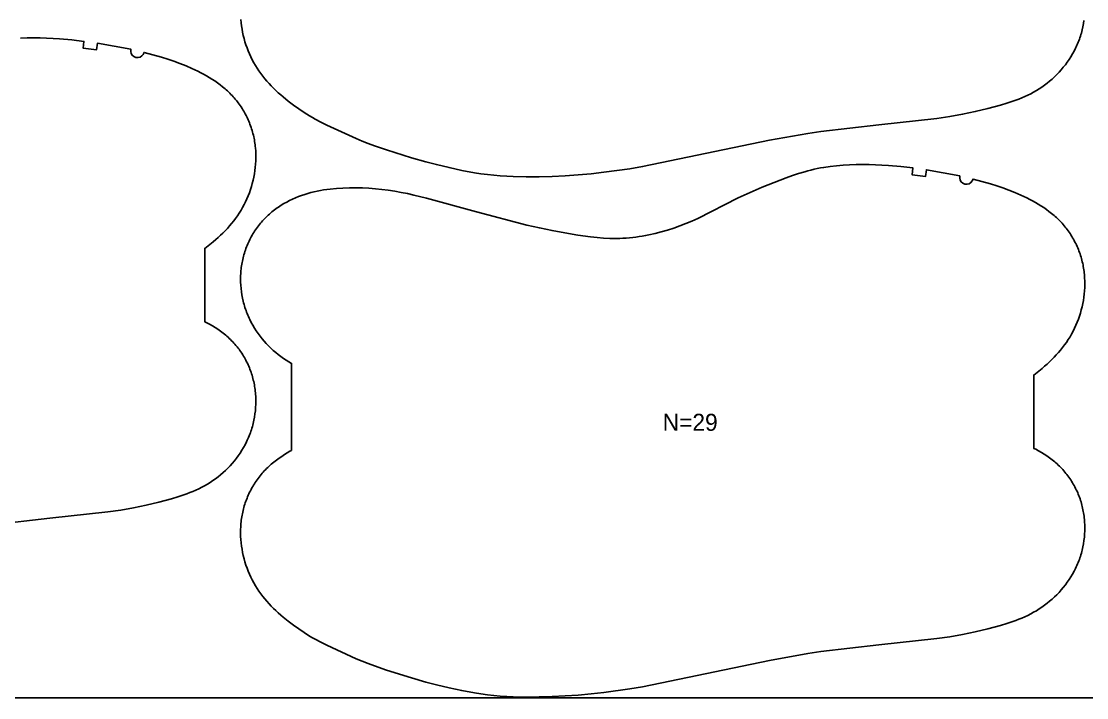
# Model space of a CAD drawing. Header units: inches. Extents: x 0 to 1972, y 0 to 1090.
# Drawn here: x 917.5 to 1230.7, y 0 to 198.7 of the extents above; entities that cross this region are included whole.
import ezdxf

# ---------------------------------------------------------------- set-up
doc = ezdxf.new("R2010")
doc.units = ezdxf.units.IN

msp = doc.modelspace()

# ---------------------------------------------------------------- linework, layer by layer
at = {"layer": '1'}
for points in [[(0.5, 0), (1971.9894, 0), (1971.9894, 1089.551), (0.5, 1089.551), (0.5, 0)], [(1193.4463, 153.2776), (1193.403, 152.6566), (1193.5529, 152.0523), (1193.8812, 151.5234), (1194.3563, 151.1211), (1194.9321, 150.8843), (1195.5528, 150.8361), (1196.1583, 150.9811), (1196.6898, 151.3052), (1197.0959, 151.7771), (1197.3372, 152.351), (1199.907, 151.6645), (1202.461, 150.9197), (1204.2823, 150.3477), (1206.0914, 149.7386), (1207.8848, 149.0865), (1209.659, 148.3851), (1211.4105, 147.6287), (1212.2764, 147.2283), (1213.1349, 146.8125), (1213.9856, 146.3806), (1214.8279, 145.9322), (1215.6612, 145.4666), (1216.4849, 144.9833), (1217.2984, 144.4818), (1218.0998, 143.9609), (1218.8872, 143.4198), (1219.6588, 142.8575), (1220.4125, 142.2728), (1221.1466, 141.6647), (1221.5056, 141.3516), (1221.8589, 141.0323), (1222.2064, 140.7067), (1222.5477, 140.3745), (1222.8827, 140.0358), (1223.2112, 139.6907), (1223.5332, 139.3393), (1223.8485, 138.9818), (1224.1571, 138.6182), (1224.4589, 138.2489), (1224.7539, 137.8739), (1225.0419, 137.4934), (1225.3228, 137.1076), (1225.5966, 136.7166), (1225.8632, 136.3205), (1226.1225, 135.9196), (1226.3745, 135.514), (1226.6189, 135.1038), (1226.8559, 134.6892), (1227.0852, 134.2703), (1227.3067, 133.8474), (1227.5206, 133.4205), (1227.7265, 132.9899), (1227.9246, 132.5556), (1228.1148, 132.1178), (1228.2969, 131.6766), (1228.4709, 131.2323), (1228.6368, 130.7849), (1228.7945, 130.3346), (1228.944, 129.8815), (1229.0851, 129.4259), (1229.2178, 128.9677), (1229.3421, 128.5073), (1229.4579, 128.0447), (1229.5651, 127.5801), (1229.6637, 127.1136), (1229.7537, 126.6454), (1229.835, 126.1756), (1229.9077, 125.7044), (1229.972, 125.2319), (1230.0279, 124.7583), (1230.0754, 124.2837), (1230.1458, 123.3322), (1230.1836, 122.3786), (1230.1894, 121.4241), (1230.1638, 120.4698), (1230.1074, 119.517), (1230.0206, 118.5668), (1229.904, 117.6199), (1229.7579, 116.6772), (1229.5829, 115.7394), (1229.3792, 114.8071), (1229.1475, 113.8813), (1228.888, 112.9625), (1228.6012, 112.0516), (1228.2875, 111.1494), (1227.947, 110.257), (1227.5795, 109.3754), (1227.1851, 108.5059), (1226.7637, 107.6497), (1226.3153, 106.8078), (1225.8398, 105.9815), (1225.3372, 105.172), (1224.8078, 104.38), (1224.2529, 103.6056), (1223.6743, 102.8482), (1223.0734, 102.1076), (1222.4521, 101.3832), (1221.8119, 100.6749), (1221.1545, 99.9821), (1220.4816, 99.3045), (1219.7947, 98.6417), (1219.0947, 97.9931), (1218.3822, 97.3584), (1217.6581, 96.7369), (1216.1778, 95.5318), (1215.1894, 94.7779), (1215.1894, 73.2335), (1215.7608, 72.9597), (1216.6074, 72.5198), (1217.4394, 72.0521), (1218.2554, 71.5566), (1219.054, 71.0336), (1219.4463, 70.7619), (1219.8339, 70.4834), (1220.2164, 70.1981), (1220.5937, 69.906), (1220.9656, 69.6073), (1221.332, 69.3019), (1221.6928, 68.9898), (1222.0476, 68.6711), (1222.3964, 68.3459), (1222.739, 68.014), (1223.0752, 67.6756), (1223.4049, 67.3308), (1223.728, 66.9798), (1224.0444, 66.6226), (1224.3539, 66.2595), (1224.6564, 65.8905), (1224.9518, 65.5157), (1225.24, 65.1354), (1225.5209, 64.7497), (1225.7943, 64.3587), (1226.0601, 63.9625), (1226.3183, 63.5612), (1226.5686, 63.1551), (1226.811, 62.7442), (1227.0454, 62.3288), (1227.2716, 61.9088), (1227.4895, 61.4845), (1227.6991, 61.0561), (1227.9004, 60.6237), (1228.0933, 60.1874), (1228.2778, 59.7475), (1228.454, 59.3042), (1228.6217, 58.8576), (1228.781, 58.4078), (1228.9318, 57.9552), (1229.0742, 57.4997), (1229.208, 57.0417), (1229.3333, 56.5812), (1229.4501, 56.1186), (1229.5583, 55.6538), (1229.658, 55.1872), (1229.749, 54.7188), (1229.8314, 54.2489), (1229.9051, 53.7777), (1229.9704, 53.3051), (1230.027, 52.8315), (1230.0752, 52.3569), (1230.1149, 51.8815), (1230.1461, 51.4055), (1230.1689, 50.9289), (1230.1834, 50.452), (1230.1894, 49.9749), (1230.1766, 49.0205), (1230.1307, 48.067), (1230.0519, 47.1156), (1229.9406, 46.1674), (1229.7966, 45.2236), (1229.6202, 44.2856), (1229.4113, 43.3543), (1229.2947, 42.8917), (1229.1699, 42.4312), (1229.0371, 41.9731), (1228.8962, 41.5174), (1228.7472, 41.0644), (1228.5902, 40.6142), (1228.425, 40.1669), (1228.2518, 39.7227), (1228.0706, 39.2817), (1227.8814, 38.8441), (1227.6844, 38.4098), (1227.4797, 37.9792), (1227.0477, 37.1287), (1226.5864, 36.2935), (1226.0969, 35.4742), (1225.5801, 34.6716), (1225.0369, 33.8865), (1224.4685, 33.1195), (1223.8758, 32.3715), (1223.2594, 31.6429), (1222.6203, 30.9344), (1221.959, 30.2465), (1221.2764, 29.5799), (1220.5731, 28.935), (1219.8499, 28.3124), (1219.1076, 27.7127), (1218.3468, 27.1365), (1217.5686, 26.5839), (1216.7739, 26.0552), (1215.9636, 25.5507), (1215.1386, 25.0706), (1214.3001, 24.6151), (1213.4488, 24.1844), (1212.5858, 23.7788), (1211.7121, 23.3981), (1210.8287, 23.0404), (1209.9368, 22.7034), (1209.0376, 22.3849), (1207.2218, 21.7939), (1205.3906, 21.2492), (1201.7059, 20.2492), (1197.9956, 19.3578), (1194.2597, 18.5746), (1190.501, 17.9096), (1186.7237, 17.3658), (1169.6483, 15.5076), (1152.582, 13.568), (1148.8112, 12.9801), (1137.5452, 10.9317), (1100.1626, 3.2161), (1096.3968, 2.5944), (1088.8344, 1.5492), (1085.0416, 1.1216), (1081.2404, 0.7757), (1077.4327, 0.5096), (1073.6207, 0.3187), (1069.8054, 0.2041), (1065.988, 0.174), (1062.1723, 0.2589), (1060.2664, 0.355), (1058.3629, 0.4897), (1056.4626, 0.6636), (1054.5664, 0.8774), (1052.6751, 1.1314), (1050.789, 1.4229), (1047.0332, 2.1053), (1043.3, 2.9002), (1039.5883, 3.7902), (1036.5075, 4.5955), (1032.2272, 5.8104), (1024.9492, 8.1137), (1021.3393, 9.3578), (1019.5488, 10.0177), (1017.7726, 10.7132), (1016.0131, 11.4488), (1007.33, 15.4138), (1005.619, 16.2581), (1003.9338, 17.15), (1003.1036, 17.6185), (1002.2821, 18.1024), (1000.6647, 19.1138), (999.0808, 20.1787), (997.5297, 21.2921), (996.0116, 22.4501), (994.5313, 23.6552), (993.8072, 24.2767), (993.0948, 24.9114), (992.3947, 25.56), (991.7078, 26.2228), (991.0349, 26.9004), (990.3775, 27.5932), (989.7373, 28.3015), (989.116, 29.0259), (988.5152, 29.7665), (987.9365, 30.5239), (987.3816, 31.2983), (986.8522, 32.0903), (986.3496, 32.8998), (985.8742, 33.7261), (985.4257, 34.568), (985.0043, 35.4242), (984.6099, 36.2937), (984.2425, 37.1753), (983.9019, 38.0677), (983.5882, 38.9699), (983.3015, 39.8808), (983.042, 40.7996), (982.8102, 41.7254), (982.6065, 42.6577), (982.4315, 43.5955), (982.2854, 44.5382), (982.1688, 45.4851), (982.082, 46.4353), (982.0256, 47.3881), (982, 48.3424), (982.0058, 49.2969), (982.0436, 50.2505), (982.114, 51.202), (982.1615, 51.6766), (982.2174, 52.1502), (982.2817, 52.6227), (982.3544, 53.0939), (982.4358, 53.5637), (982.5257, 54.0319), (982.6243, 54.4984), (982.7315, 54.963), (982.8473, 55.4256), (982.9716, 55.886), (983.1043, 56.3442), (983.2455, 56.7998), (983.3949, 57.2529), (983.5526, 57.7032), (983.7185, 58.1506), (983.8925, 58.5949), (984.0747, 59.0361), (984.2648, 59.4739), (984.4629, 59.9082), (984.6689, 60.3388), (984.8827, 60.7657), (985.1043, 61.1886), (985.3336, 61.6075), (985.5705, 62.0221), (985.815, 62.4323), (986.0669, 62.8379), (986.3262, 63.2388), (986.5928, 63.6349), (986.8666, 64.0259), (987.1475, 64.4117), (987.4355, 64.7922), (987.7305, 65.1672), (988.0323, 65.5365), (988.3409, 65.9001), (988.6563, 66.2576), (988.9782, 66.609), (989.3067, 66.9541), (989.6417, 67.2928), (989.983, 67.625), (990.3305, 67.9506), (990.6838, 68.2699), (991.0429, 68.583), (991.7769, 69.1911), (992.5306, 69.7758), (993.3022, 70.3381), (994.0897, 70.8792), (994.8911, 71.4001), (995.7045, 71.9016), (996.5282, 72.3849), (997, 72.6485), (997, 98.1818), (996.2259, 98.6324), (995.4156, 99.1369), (994.6208, 99.6656), (993.8426, 100.2182), (993.0818, 100.7944), (992.3395, 101.3941), (991.6163, 102.0167), (990.913, 102.6616), (990.2304, 103.3282), (989.5691, 104.0161), (988.93, 104.7246), (988.3137, 105.4532), (987.7209, 106.2012), (987.1525, 106.9682), (986.6094, 107.7533), (986.0925, 108.5559), (985.603, 109.3752), (985.1417, 110.2104), (984.7098, 111.0609), (984.5051, 111.4915), (984.308, 111.9258), (984.1189, 112.3634), (983.9376, 112.8044), (983.7644, 113.2486), (983.5992, 113.6959), (983.4422, 114.1461), (983.2932, 114.5991), (983.1523, 115.0548), (983.0195, 115.5129), (982.8948, 115.9734), (982.7781, 116.436), (982.5692, 117.3673), (982.3928, 118.3053), (982.2489, 119.2491), (982.1375, 120.1973), (982.0587, 121.1487), (982.0128, 122.1022), (982, 123.0566), (982.0061, 123.5337), (982.0205, 124.0106), (982.0433, 124.4872), (982.0745, 124.9632), (982.1142, 125.4386), (982.1624, 125.9132), (982.2191, 126.3868), (982.2843, 126.8594), (982.3581, 127.3306), (982.4405, 127.8005), (982.5315, 128.2689), (982.6311, 128.7355), (982.7393, 129.2003), (982.8561, 129.6629), (982.9814, 130.1234), (983.1152, 130.5814), (983.2576, 131.0369), (983.4084, 131.4895), (983.5677, 131.9393), (983.7354, 132.3859), (983.9116, 132.8292), (984.0961, 133.2691), (984.2891, 133.7054), (984.4903, 134.1378), (984.6999, 134.5662), (984.9178, 134.9905), (985.144, 135.4105), (985.3784, 135.8259), (985.6208, 136.2368), (985.8711, 136.6429), (986.1293, 137.0441), (986.3951, 137.4404), (986.6685, 137.8314), (986.9494, 138.2171), (987.2376, 138.5974), (987.533, 138.9722), (987.8355, 139.3412), (988.145, 139.7043), (988.4614, 140.0615), (988.7845, 140.4125), (989.1142, 140.7573), (989.4504, 141.0957), (989.793, 141.4276), (990.1418, 141.7528), (990.4967, 142.0715), (990.8574, 142.3836), (991.2238, 142.689), (991.5957, 142.9877), (991.9731, 143.2798), (992.3556, 143.5651), (992.7431, 143.8436), (993.1354, 144.1153), (993.9341, 144.6383), (994.75, 145.1338), (995.582, 145.6015), (996.4287, 146.0414), (997.2889, 146.4537), (998.1617, 146.8386), (999.046, 147.1966), (999.9407, 147.5278), (1000.8448, 147.8327), (1001.7572, 148.1116), (1002.6769, 148.3648), (1003.603, 148.5927), (1004.5346, 148.7965), (1005.4711, 148.9774), (1006.4118, 149.1369), (1007.3562, 149.276), (1008.3035, 149.3962), (1010.2042, 149.5848), (1012.1092, 149.7114), (1014.0165, 149.7786), (1015.9246, 149.7874), (1017.8318, 149.7391), (1019.7368, 149.6352), (1021.6388, 149.4795), (1023.5367, 149.2763), (1025.4299, 149.03), (1027.3175, 148.7442), (1029.1985, 148.4189), (1031.0717, 148.0533), (1032.9361, 147.6469), (1036.639, 146.7239), (1051.3666, 142.6971), (1066.1332, 138.8153), (1069.8564, 137.974), (1073.5957, 137.2074), (1077.3488, 136.5122), (1081.1144, 135.8909), (1084.8967, 135.3781), (1086.7955, 135.1765), (1088.6984, 135.0234), (1090.6041, 134.9295), (1091.5576, 134.908), (1092.5112, 134.9054), (1093.4647, 134.9226), (1094.4179, 134.9595), (1095.3703, 135.0158), (1096.3215, 135.0912), (1097.2712, 135.1852), (1098.219, 135.2974), (1099.1645, 135.4276), (1100.1074, 135.5753), (1101.0472, 135.7402), (1101.9839, 135.9217), (1103.8472, 136.3329), (1105.6963, 136.8051), (1107.5303, 137.3343), (1109.3481, 137.9176), (1111.1476, 138.5544), (1112.9267, 139.2449), (1114.6832, 139.9895), (1116.4164, 140.7861), (1128.331, 146.8296), (1131.7963, 148.4291), (1135.3038, 149.9355), (1138.8419, 151.3664), (1142.4131, 152.7146), (1144.2133, 153.3516), (1146.0255, 153.9522), (1147.8521, 154.5036), (1148.7715, 154.7571), (1149.6953, 154.9935), (1150.6237, 155.2118), (1151.5563, 155.412), (1152.4929, 155.5947), (1153.4328, 155.7602), (1155.3211, 156.0417), (1157.2176, 156.2604), (1159.1193, 156.4203), (1161.0245, 156.5274), (1162.9321, 156.5879), (1164.8408, 156.608), (1166.7494, 156.593), (1168.6573, 156.5431), (1170.5637, 156.4577), (1172.468, 156.336), (1176.0606, 156.0117), (1179.6446, 155.5942), (1179.3947, 153.6099), (1183.3218, 153.0805), (1183.6088, 155.0598), (1188.536, 154.2152), (1193.4463, 153.2776)]]:
    msp.add_lwpolyline(points, close=True, dxfattribs=at)
for points in [[(1229.9406, 198.9594), (1229.7966, 198.0156), (1229.6202, 197.0776), (1229.4113, 196.1463), (1229.2947, 195.6837), (1229.1699, 195.2232), (1229.0371, 194.7651), (1228.8962, 194.3094), (1228.7472, 193.8564), (1228.5902, 193.4062), (1228.425, 192.9589), (1228.2518, 192.5147), (1228.0706, 192.0737), (1227.8814, 191.6361), (1227.6844, 191.2018), (1227.4797, 190.7712), (1227.0477, 189.9207), (1226.5864, 189.0855), (1226.0969, 188.2662), (1225.5801, 187.4636), (1225.0369, 186.6785), (1224.4685, 185.9115), (1223.8758, 185.1635), (1223.2594, 184.4349), (1222.6203, 183.7264), (1221.959, 183.0385), (1221.2764, 182.3719), (1220.5731, 181.727), (1219.8499, 181.1044), (1219.1076, 180.5047), (1218.3468, 179.9285), (1217.5686, 179.3759), (1216.7739, 178.8472), (1215.9636, 178.3427), (1215.1386, 177.8626), (1214.3001, 177.4071), (1213.4488, 176.9764), (1212.5858, 176.5708), (1211.7121, 176.1901), (1210.8287, 175.8324), (1209.9368, 175.4954), (1209.0376, 175.1769), (1207.2218, 174.5859), (1205.3906, 174.0412), (1201.7059, 173.0412), (1197.9956, 172.1498), (1194.2597, 171.3666), (1190.501, 170.7016), (1186.7237, 170.1578), (1169.6483, 168.2996), (1152.582, 166.36), (1148.8112, 165.7721), (1137.5452, 163.7237), (1100.1626, 156.0081), (1096.3968, 155.3864), (1088.8344, 154.3412), (1085.0416, 153.9136), (1081.2404, 153.5677), (1077.4327, 153.3016), (1073.6207, 153.1107), (1069.8054, 152.9961), (1065.988, 152.966), (1062.1723, 153.0509), (1060.2664, 153.147), (1058.3629, 153.2817), (1056.4626, 153.4556), (1054.5664, 153.6694), (1052.6751, 153.9234), (1050.789, 154.2149), (1047.0332, 154.8973), (1043.3, 155.6922), (1039.5883, 156.5822), (1036.5075, 157.3875), (1032.2272, 158.6024), (1024.9492, 160.9057), (1021.3393, 162.1498), (1019.5488, 162.8097), (1017.7726, 163.5052), (1016.0131, 164.2408), (1007.33, 168.2058), (1005.619, 169.0501), (1003.9338, 169.942), (1003.1036, 170.4105), (1002.2821, 170.8944), (1000.6647, 171.9058), (999.0808, 172.9707), (997.5297, 174.0841), (996.0116, 175.2421), (994.5313, 176.4472), (993.8072, 177.0687), (993.0948, 177.7034), (992.3947, 178.352), (991.7078, 179.0148), (991.0349, 179.6924), (990.3775, 180.3852), (989.7373, 181.0935), (989.116, 181.8179), (988.5152, 182.5585), (987.9365, 183.3159), (987.3816, 184.0903), (986.8522, 184.8823), (986.3496, 185.6918), (985.8742, 186.5181), (985.4257, 187.36), (985.0043, 188.2162), (984.6099, 189.0857), (984.2425, 189.9673), (983.9019, 190.8597), (983.5882, 191.7619), (983.3015, 192.6728), (983.042, 193.5916), (982.8102, 194.5174), (982.6065, 195.4497), (982.4315, 196.3875), (982.2854, 197.3302), (982.1688, 198.2771), (982.082, 199.2273)], [(917.3245, 193.7184), (919.2321, 193.7789), (921.1408, 193.799), (923.0494, 193.784), (924.9573, 193.7341), (926.8637, 193.6487), (928.768, 193.527), (932.3606, 193.2027), (935.9446, 192.7852), (935.6947, 190.8009), (939.6218, 190.2715), (939.9088, 192.2508), (944.836, 191.4062), (949.7463, 190.4686), (949.7463, 190.4686), (949.703, 189.8476), (949.8529, 189.2433), (950.1812, 188.7144), (950.6563, 188.3121), (951.2321, 188.0753), (951.8528, 188.0271), (952.4583, 188.1721), (952.9898, 188.4962), (953.3959, 188.9681), (953.6372, 189.542), (956.207, 188.8555), (958.761, 188.1107), (960.5823, 187.5387), (962.3914, 186.9296), (964.1848, 186.2775), (965.959, 185.5761), (967.7105, 184.8197), (968.5764, 184.4193), (969.4349, 184.0035), (970.2856, 183.5716), (971.1279, 183.1232), (971.9612, 182.6576), (972.7849, 182.1743), (973.5984, 181.6728), (974.3998, 181.1519), (975.1872, 180.6108), (975.9588, 180.0485), (976.7125, 179.4638), (977.4466, 178.8557), (977.8056, 178.5426), (978.1589, 178.2233), (978.5064, 177.8977), (978.8477, 177.5655), (979.1827, 177.2268), (979.5112, 176.8817), (979.8332, 176.5303), (980.1485, 176.1728), (980.4571, 175.8092), (980.7589, 175.4399), (981.0539, 175.0649), (981.3419, 174.6844), (981.6228, 174.2986), (981.8966, 173.9076), (982.1632, 173.5115), (982.4225, 173.1106), (982.6745, 172.705), (982.9189, 172.2948), (983.1559, 171.8802), (983.3852, 171.4613), (983.6067, 171.0384), (983.8206, 170.6115), (984.0265, 170.1809), (984.2246, 169.7466), (984.4148, 169.3088), (984.5969, 168.8676), (984.7709, 168.4233), (984.9368, 167.9759), (985.0945, 167.5256), (985.244, 167.0725), (985.3851, 166.6169), (985.5178, 166.1587), (985.6421, 165.6983), (985.7579, 165.2357), (985.8651, 164.7711), (985.9637, 164.3046), (986.0537, 163.8364), (986.135, 163.3666), (986.2077, 162.8954), (986.272, 162.4229), (986.3279, 161.9493), (986.3754, 161.4747), (986.4458, 160.5232), (986.4836, 159.5696), (986.4894, 158.6151), (986.4638, 157.6608), (986.4074, 156.708), (986.3206, 155.7578), (986.204, 154.8109), (986.0579, 153.8682), (985.8829, 152.9304), (985.6792, 151.9981), (985.4475, 151.0723), (985.188, 150.1535), (984.9012, 149.2426), (984.5875, 148.3404), (984.247, 147.448), (983.8795, 146.5664), (983.4851, 145.6969), (983.0637, 144.8407), (982.6153, 143.9988), (982.1398, 143.1725), (981.6372, 142.363), (981.1078, 141.571), (980.5529, 140.7966), (979.9743, 140.0392), (979.3734, 139.2986), (978.7521, 138.5742), (978.1119, 137.8659), (977.4545, 137.1731), (976.7816, 136.4955), (976.0947, 135.8327), (975.3947, 135.1841), (974.6822, 134.5494), (973.9581, 133.9279), (972.4778, 132.7228), (971.4894, 131.9689), (971.4894, 110.4245), (972.0608, 110.1507), (972.9074, 109.7108), (973.7394, 109.2431), (974.5554, 108.7476), (975.354, 108.2246), (975.7463, 107.9529), (976.1339, 107.6744), (976.5164, 107.3891), (976.8937, 107.097), (977.2656, 106.7983), (977.632, 106.4929), (977.9928, 106.1808), (978.3476, 105.8621), (978.6964, 105.5369), (979.039, 105.205), (979.3752, 104.8666), (979.7049, 104.5218), (980.028, 104.1708), (980.3444, 103.8136), (980.6539, 103.4505), (980.9564, 103.0815), (981.2518, 102.7067), (981.54, 102.3264), (981.8209, 101.9407), (982.0943, 101.5497), (982.3601, 101.1535), (982.6183, 100.7522), (982.8686, 100.3461), (983.111, 99.9352), (983.3454, 99.5198), (983.5716, 99.0998), (983.7895, 98.6755), (983.9991, 98.2471), (984.2004, 97.8147), (984.3933, 97.3784), (984.5778, 96.9385), (984.754, 96.4952), (984.9217, 96.0486), (985.081, 95.5988), (985.2318, 95.1462), (985.3742, 94.6907), (985.508, 94.2327), (985.6333, 93.7722), (985.7501, 93.3096), (985.8583, 92.8448), (985.958, 92.3782), (986.049, 91.9098), (986.1314, 91.4399), (986.2051, 90.9687), (986.2704, 90.4961), (986.327, 90.0225), (986.3752, 89.5479), (986.4149, 89.0725), (986.4461, 88.5965), (986.4689, 88.1199), (986.4834, 87.643), (986.4894, 87.1659), (986.4766, 86.2115), (986.4307, 85.258), (986.3519, 84.3066), (986.2406, 83.3584), (986.0966, 82.4146), (985.9202, 81.4766), (985.7113, 80.5453), (985.5947, 80.0827), (985.4699, 79.6222), (985.3371, 79.1641), (985.1962, 78.7084), (985.0472, 78.2554), (984.8902, 77.8052), (984.725, 77.3579), (984.5518, 76.9137), (984.3706, 76.4727), (984.1814, 76.0351), (983.9844, 75.6008), (983.7797, 75.1702), (983.3477, 74.3197), (982.8864, 73.4845), (982.3969, 72.6652), (981.8801, 71.8626), (981.3369, 71.0775), (980.7685, 70.3105), (980.1758, 69.5625), (979.5594, 68.8339), (978.9203, 68.1254), (978.259, 67.4375), (977.5764, 66.7709), (976.8731, 66.126), (976.1499, 65.5034), (975.4076, 64.9037), (974.6468, 64.3275), (973.8686, 63.7749), (973.0739, 63.2462), (972.2636, 62.7417), (971.4386, 62.2616), (970.6001, 61.8061), (969.7488, 61.3754), (968.8858, 60.9698), (968.0121, 60.5891), (967.1287, 60.2314), (966.2368, 59.8944), (965.3376, 59.5759), (963.5218, 58.9849), (961.6906, 58.4402), (958.0059, 57.4402), (954.2956, 56.5488), (950.5597, 55.7656), (946.801, 55.1006), (943.0237, 54.5568), (925.9483, 52.6986), (908.882, 50.759)]]:
    msp.add_lwpolyline(points, dxfattribs=at)

# ---------------------------------------------------------------- texts
msp.add_text('N=29', height=5, dxfattribs=at).set_placement((1106.0947, 78.391))

doc.saveas('drawing.dxf')
